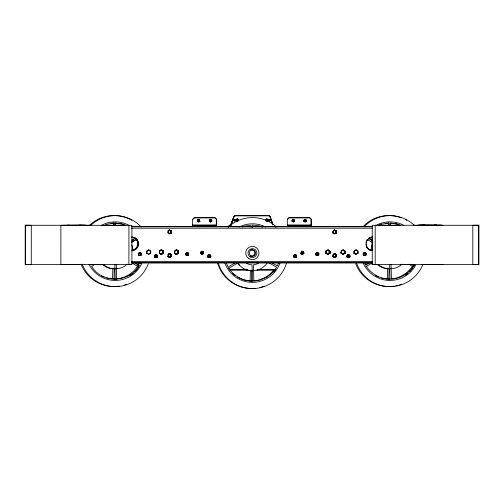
<?xml version="1.0" encoding="UTF-8"?>
<svg xmlns="http://www.w3.org/2000/svg" width="504" height="504" viewBox="0 0 504 504"><rect width="100%" height="100%" fill="white"/><g stroke="black" fill="none" stroke-linecap="round" stroke-linejoin="round"><path stroke-width="0.76" d="M26.069 264.506L25.2 264.499L25.2 225.288L29.585 225.288M25.37 264.461L25.383 225.288L31.292 225.288L31.279 264.461L25.37 264.461L82.291 264.461M128.904 264.499L128.923 225.326M275.783 227.329L275.783 226.636M112.839 268.153L112.562 279.008L106.772 278.095M113.923 225.332L113.986 223.014L111.069 223.322M113.98 279.052L114.257 268.223M115.347 225.364L115.403 223.039L121.974 224.072L125.326 225.565M250.406 270.094L250.129 280.948L244.339 280.035M251.546 280.993L251.824 270.163M387.645 268.153L387.374 279.008L381.585 278.095M388.735 225.332L388.798 223.014L385.881 223.322M388.792 279.052L389.069 268.223M390.153 225.364L390.216 223.039L396.787 224.072L400.138 225.565M140.641 253.531L140.572 254.835L140.383 253.077L140.641 253.531L139.482 252.561M140.868 253.499L140.799 254.803L140.61 253.052L140.868 253.499L139.703 252.529M141.051 254.929L140.855 253.178L141.051 254.929L139.696 255.604L138.342 254.929M141.366 253.657L140.2 252.687L138.783 253.203L138.587 254.955L139.942 255.635L141.296 254.955L141.107 253.203L139.438 252.655L138.272 253.625L139.954 252.655L141.12 253.625M150.444 252.013L150.381 253.26L150.23 251.452M146.733 253.292L147.004 250.765L146.733 253.292L148.68 254.262L150.627 253.292L150.727 251.414M156.927 255.597L156.851 256.908L156.662 255.144L156.927 255.597L155.755 254.621M156.876 255.118L157.141 256.612L155.717 257.55L157.072 256.876L157.141 255.572L155.975 254.602M157.387 255.698L156.227 254.728L154.804 255.244L154.545 256.738L155.969 257.676L157.317 256.996L157.128 255.244L155.704 254.728L154.545 255.698L154.615 256.996L156.215 257.714L157.576 257.034L157.387 255.27L155.95 254.747L154.778 255.723L154.854 257.034L155.043 255.27L156.479 254.747L157.645 255.723L157.576 257.034M162.446 250.639L162.817 252.787L160.77 254.136L162.723 253.166L162.817 251.288L162.446 250.639L161.078 250.142M163.044 251.263L162.943 253.134L162.672 250.614L163.044 251.263L161.374 249.864L160.007 250.362M159.302 253.26L161.249 254.23L163.195 253.26L163.296 251.383L161.62 249.984L160.259 250.488M163.542 251.414L163.441 253.292L163.17 250.765L160.877 249.984L161.872 250.016L163.542 251.414L163.17 250.765M169.369 230.322L170.522 230.744L170.837 232.552L169.111 233.692L170.749 232.867L170.837 231.292L169.426 230.114L168.796 230.114M170.976 232.842L170.749 230.712L170.976 232.842L169.338 233.661L171.064 232.527M171.228 232.961L170.995 230.838L171.228 232.961L169.59 233.787L167.863 232.646M171.247 230.87L171.473 232.993L171.247 230.87L169.023 230.082L169.653 230.082L171.064 231.26M170.976 256.505L170.749 254.381L170.976 256.505L169.111 257.355L170.837 256.221L170.522 254.413M167.863 256.316L169.59 257.45L171.228 256.631L170.995 254.507L169.275 253.877L170.15 253.909L171.562 255.087L171.473 256.662L171.247 254.539L169.023 253.751M174.384 253.128L175.921 254.136L177.868 253.166L177.969 251.288L177.591 250.639L176.23 250.142M178.158 251.887L178.095 253.134L177.817 250.614L178.196 251.263L176.52 249.864L175.159 250.362M174.447 253.26L176.4 254.23L178.34 253.26L178.441 251.383M174.699 253.292L174.598 251.414L176.268 250.016L178.315 250.765L178.693 251.414L177.017 250.016L174.97 250.765L174.699 253.292L176.646 254.262L178.592 253.292L178.655 252.038M187.979 253.531L187.91 254.835L187.715 253.077L187.979 253.531L186.814 252.561M188.2 253.499L188.131 254.803L187.942 253.052L188.2 253.499L187.041 252.529M185.611 254.665L187.028 255.604L188.383 254.929L188.194 253.178L186.77 252.655L185.611 253.625L185.869 253.178M188.628 254.955L188.439 253.203L187.016 252.687L185.856 253.657L185.926 254.955L187.28 255.635L188.628 254.955L188.439 253.203M199.477 220.021L199.628 221.413L199.477 220.021L198.343 219.605L197.417 220.374L197.474 221.413L198.551 221.949L199.685 221.206M202.898 253.518L202.709 251.767L202.898 253.518L201.543 254.199L202.967 253.26M203.125 253.493L202.929 251.742L203.125 253.493L201.77 254.167L200.819 253.543M203.692 252.347L202.526 251.37L201.102 251.893L200.913 253.644L202.268 254.325L203.622 253.644L203.427 251.893L201.512 251.219M211.308 220.021L211.459 221.413L211.308 220.021L210.181 219.605L209.254 220.374L209.311 221.413L210.382 221.949L211.838 221.287L210.76 221.823L209.683 221.287L209.834 219.895L209.683 221.287M211.838 221.287L211.894 220.254M210.174 255.597L210.105 256.908L209.916 255.144L210.174 255.597L209.002 254.621M210.319 256.876L210.13 255.118L210.319 256.876L208.744 257.588L207.787 256.964M210.571 256.996L210.382 255.244L210.571 256.996L209.217 257.676L207.617 256.876M210.899 255.723L209.727 254.747L208.297 255.27L208.102 257.034L209.469 257.714L210.829 257.034L210.634 255.27L208.958 254.728L207.799 255.698L209.481 254.728M294.147 220.021L294.298 221.413L294.147 220.021L293.013 219.605L292.087 220.374L292.144 221.413L293.221 221.949L294.67 221.287M295.968 255.597L295.898 256.908L295.709 255.144L295.968 255.597L294.802 254.621M296.113 256.876L295.924 255.118L296.113 256.876L294.764 257.55L296.188 256.612M295.275 254.728L293.851 255.244L293.593 256.738L295.01 257.676L296.365 256.996L296.176 255.244L294.752 254.728L293.593 255.698L293.662 256.996L295.262 257.714L296.623 257.034L296.434 255.27L294.998 254.747L293.826 255.723L293.895 257.034L294.09 255.27L295.52 254.747L296.692 255.723L296.623 257.034M303.156 252.221L303.087 253.518L302.898 251.767L303.156 252.221L301.474 251.25L303.377 251.861L303.566 253.619L303.377 251.861M303.313 253.493L303.125 251.742L303.313 253.493L301.732 254.199L300.384 253.518M303.881 252.347L302.721 251.37L301.298 251.893L301.108 253.644L302.457 254.325L303.811 253.644L303.622 251.893L301.701 251.219M306.13 221.413L305.978 220.021L304.844 219.605L303.925 220.374L303.981 221.413L305.052 221.949L306.13 221.413L305.978 220.021M318.15 253.531L318.081 254.835L317.885 253.077L318.15 253.531L316.984 252.561M318.37 253.499L318.301 254.803L318.112 253.052L318.37 253.499L317.211 252.529M318.553 254.929L318.364 253.178L318.553 254.929L317.199 255.604L315.781 254.665L316.039 253.178L317.463 252.655L318.623 253.625M318.868 253.657L318.799 254.955L317.451 255.635L316.096 254.955L316.285 253.203L317.709 252.687L318.868 253.657L316.94 252.655L315.781 253.625L315.851 254.929M329.37 251.918L329.307 253.166L329.03 250.639L327.669 250.142M329.534 253.134L329.257 250.614L329.534 253.134L327.587 254.111L329.635 252.762M329.881 251.383L329.78 253.26L329.509 250.734L329.881 251.383L328.766 250.45M330.032 253.292L330.133 251.414L328.457 250.016L327.707 250.016L326.038 251.414L326.132 253.292L328.085 254.262L330.032 253.292L329.755 250.765L327.707 250.016M335.809 232.867L335.576 230.744L335.809 232.867L334.165 233.692L335.891 232.552M332.753 232.842L334.391 233.661L336.036 232.842L336.118 231.26L334.706 230.082L334.076 230.082L336.3 230.87L336.533 232.993L334.889 233.812L333.251 232.993L333.484 230.87L335.204 230.24L336.615 231.418M336.055 230.838L336.281 232.961L336.055 230.838L333.85 230.114L334.486 230.114L335.891 231.292M335.891 254.961L335.809 256.536L335.576 254.413L333.85 253.783L334.486 253.783L335.891 254.961L335.576 254.413M335.891 256.221L334.165 257.355L336.036 256.505L336.118 254.929L334.706 253.751M336.281 256.631L336.055 254.507L336.281 256.631L335.191 257.179M336.615 255.087L335.204 253.909L333.484 254.539L333.251 256.662L334.889 257.481L336.533 256.662L336.3 254.539L334.076 253.751M344.679 253.134L344.408 250.614L344.679 253.134L342.733 254.111L341.706 253.436M344.994 252.013L344.931 253.26L344.654 250.734L342.815 250.142M341.284 253.292L341.554 250.765L341.284 253.292L343.23 254.262L345.177 253.292L345.278 251.414M349.222 255.597L349.152 256.908L348.957 255.144L349.222 255.597L348.05 254.621M349.366 256.876L349.178 255.118L349.366 256.876L347.791 257.588L346.834 256.964M346.84 256.738L348.264 257.676L349.619 256.996L349.688 255.698L348.522 254.728M346.909 256.996L348.51 257.714L349.877 257.034L349.946 255.723L348.006 254.728L346.84 255.698M357.72 250.765L357.991 253.292L357.72 250.765L355.673 250.016L353.997 251.414L354.098 253.292L356.044 254.262L357.342 253.613M365.482 253.531L365.413 254.835L365.224 253.077L365.482 253.531L364.323 252.561M365.709 253.499L365.639 254.803L365.45 253.052L365.709 253.499L364.543 252.529M365.891 254.929L365.696 253.178L365.891 254.929L364.537 255.604L363.113 254.665L363.371 253.178L364.795 252.655L365.961 253.625M161.872 250.016L159.825 250.765L159.447 252.913L161.494 254.262L162.792 253.613M170.932 233.27L169.835 233.812L168.197 232.993L168.424 230.87L170.15 230.24L171.562 231.418M170.932 256.933L169.835 257.481L168.109 256.347L168.424 254.539L170.15 253.909M185.926 254.955L186.115 253.203L187.538 252.687L188.698 253.657M197.474 221.413L197.625 220.021L199.137 219.479M197.852 221.287L198.003 219.895L197.852 221.287L198.929 221.823L200.006 221.287M209.311 221.413L209.462 220.021L210.968 219.479M237.812 220.834L238.153 219.561L237.075 218.849L234.675 220.752L234.026 220.752L237.075 218.849L238.203 219.757L237.812 220.834L236.678 221.036L234.354 219.208L233.554 220.279L234.927 220.878L237.327 218.975L238.398 219.687L238.203 220.815L237.126 221.212L235.513 220.141M292.144 221.413L292.295 220.021L293.807 219.479L294.727 220.254M292.522 221.287L292.673 219.895L292.522 221.287L293.599 221.823L294.727 221.08M303.981 221.413L304.132 220.021L305.638 219.479M304.296 221.08L304.504 219.895L304.353 221.287L305.43 221.823L304.353 221.287M325.823 252.013L325.886 253.26L326.164 250.734L327.524 250.236M326.132 253.292L326.409 250.765L328.457 250.016M333.232 230.838L333.005 232.961L333.232 230.838L334.958 230.208L336.37 231.386M333.232 254.507L333.005 256.631L333.232 254.507L334.958 253.877L336.37 255.056M340.969 252.013L341.038 253.26L341.183 251.452M347.338 255.27L347.149 257.034L347.338 255.27L348.774 254.747L349.946 255.723M358.092 251.414L356.423 250.016L354.375 250.765L353.997 252.913L356.044 254.262L358.092 252.913M366.137 254.955L364.783 255.635L363.428 254.955L363.623 253.203L365.041 252.687L366.206 253.657L364.279 252.655L363.113 253.625L363.371 253.178M170.749 232.867L170.837 232.552M170.837 256.221L170.749 256.536L170.837 254.961L169.426 253.783L168.796 253.783M162.723 253.166L162.817 252.787M177.868 253.166L177.591 250.639M344.452 253.166L344.182 250.639L344.553 251.288L343.438 250.356M141.296 254.955L141.107 253.203M150.627 253.292L150.35 250.765L148.302 250.016L146.632 251.414M178.592 253.292L178.315 250.765M203.622 253.644L203.427 251.893M210.829 257.034L210.634 255.27M303.811 253.644L303.622 251.893M336.036 232.842L335.803 230.712M336.533 232.993L336.3 230.87M336.036 256.505L335.803 254.381M336.533 256.662L336.3 254.539M345.177 253.292L344.906 250.765L342.859 250.016L341.183 251.414M349.877 257.034L349.681 255.27M157.317 256.996L157.128 255.244M163.195 253.26L162.924 250.734M171.228 256.631L170.995 254.507M178.34 253.26L178.069 250.734L176.022 249.984L177.017 250.016M188.383 254.929L188.194 253.178M203.37 253.619L203.181 251.861L201.285 251.25L202.967 252.221M296.365 256.996L296.176 255.244M349.619 256.996L349.429 255.244M230.952 225.414L234.089 216.512L235.185 215.731L269.048 215.731L270.144 216.512L268.796 215.605L234.933 215.605L233.837 216.386L230.567 225.572M230.674 225.401L233.944 216.21M230.92 225.521L234.19 216.336M140.654 262.521L140.131 263.888L138.165 262.817M278.422 263.094L277.364 265.829L272.141 262.981M139.18 263.006C134.915 273.029 124.028 279.191 113.299 279.122M270.579 220.078L269.955 220.878L266.66 218.849L269.306 220.878L270.579 220.078L269.627 219.334L267.303 221.155M154.545 255.698L154.804 255.244M293.593 255.698L293.851 255.244M315.781 253.625L316.039 253.178M326.164 250.734L325.786 251.383L326.901 250.45M138.587 254.955L138.783 253.203M168.197 232.993L168.424 230.87M154.778 255.723L155.043 255.27M163.542 252.913L161.494 254.262L159.548 253.292L159.825 250.765M168.197 256.662L168.424 254.539M174.598 251.414L174.97 250.765M197.417 220.374L197.625 220.021M185.856 253.657L186.115 253.203M209.254 220.374L209.462 220.021M200.913 253.644L201.102 251.893M208.102 257.034L208.297 255.27M292.087 220.374L292.295 220.021M303.925 220.374L304.132 220.021M293.826 255.723L294.09 255.27M301.108 253.644L301.298 251.893M316.096 254.955L316.285 253.203M333.251 232.993L333.484 230.87M326.038 251.414L326.409 250.765M333.251 256.662L333.484 254.539M353.997 251.414L354.375 250.765M363.428 254.955L363.623 253.203M238.203 220.815L238.348 219.486M414.666 264.581C409.903 272.916 401.071 278.655 391.425 279.134L391.06 264.317M237.126 221.212L238.405 220.475M274.163 269.35C269.029 276.942 259.894 281.024 250.866 281.062M193.007 219.19L194.487 217.709L215.202 217.709L216.676 219.19L216.695 226.586L216.676 224.986M287.677 219.19L289.157 217.709L309.865 217.709L311.346 219.19L311.365 226.586L311.346 224.986M237.176 221.143L235.966 220.078L234.278 220.878L233.654 220.078L233.806 220.406L234.599 219.334L235.759 220.267L237.321 218.975L238.398 219.687M138.518 253.657L140.2 252.687M167.863 231.386L168.802 230.599M168.109 231.418L169.52 230.24M154.293 255.572L155.459 254.602M159.447 251.414L161.123 250.016M197.795 220.254L198.721 219.479M167.863 255.056L168.802 254.268M209.626 220.254L210.552 219.479L211.686 219.895M168.109 255.087L169.52 253.909M200.598 252.315L201.757 251.345L202.526 251.37M200.844 252.347L202.009 251.37M208.032 255.723L209.204 254.747M292.465 220.254L293.391 219.479M304.296 220.254L305.222 219.479L306.356 219.895M293.341 255.572L294.5 254.602M301.033 252.347L302.198 251.37M332.917 231.386L334.328 230.208L335.204 230.24M333.169 231.418L334.574 230.24M316.027 253.657L317.709 252.687M332.917 255.056L334.328 253.877L335.204 253.909M333.169 255.087L334.574 253.909M347.08 255.723L348.251 254.747M363.359 253.657L365.041 252.687M234.089 216.512L235.185 215.731M267.076 277.068L272.79 272.456L276.664 267.126L268.506 262.691M266.906 218.975L265.778 219.883L266.169 220.96L265.829 219.687L266.906 218.975L268.468 220.267L269.627 219.334L270.428 220.406M233.837 216.386L234.933 215.605L268.991 215.643L269.892 216.386L272.771 224.551M267.107 221.212L268.267 220.078M171.316 232.646L169.59 233.787L168.493 233.239M171.562 232.678L169.835 233.812L168.109 232.678M139.696 255.194L140.641 254.57M139.444 255.478L140.868 254.545M141.12 254.665L139.696 255.604L138.272 254.665M141.366 254.696L139.942 255.635L138.518 254.696M150.727 252.913L148.68 254.262L146.632 252.913M200.056 221.08L198.929 221.823L197.795 221.08M155.49 257.588L156.92 256.649M159.466 253.096L160.996 254.111L163.044 252.762M155.969 257.676L157.393 256.738M163.296 252.882L161.249 254.23L159.711 253.222M211.516 221.206L210.382 221.949L209.254 221.206M157.645 256.769L156.215 257.714L154.778 256.769M169.338 257.33L171.064 256.19M171.316 256.316L169.59 257.45L167.952 256.631M171.562 256.347L169.835 257.481L168.109 256.347M175.921 254.136L177.969 252.787M178.196 252.762L176.148 254.111L177.446 253.462M178.447 252.882L176.4 254.23L174.611 253.096M178.693 252.913L176.646 254.262L174.598 252.913M187.028 255.194L187.973 254.57M186.782 255.478L188.2 254.545M187.028 255.604L188.452 254.665M188.698 254.696L187.28 255.635L185.856 254.696M201.77 254.167L203.194 253.228M202.022 254.293L203.446 253.355M203.692 253.386L202.268 254.325L200.844 253.386M208.744 257.588L210.174 256.649M210.388 256.612L208.971 257.55L208.02 256.927M210.641 256.738L209.217 257.676L207.793 256.738M210.899 256.769L209.469 257.714L208.032 256.769M294.355 221.206L293.221 221.949L292.087 221.206M306.186 221.206L305.052 221.949L303.925 221.206M294.538 257.588L295.968 256.649M295.016 257.676L296.434 256.738M296.692 256.769L295.262 257.714L293.826 256.769M303.156 253.26L301.732 254.199L300.787 253.575M303.383 253.228L301.959 254.167L300.535 253.228M300.611 253.493L302.211 254.293L303.635 253.355M303.881 253.386L302.457 254.325L301.033 253.386M336.118 232.527L334.391 233.661L332.671 232.527M332.917 232.646L334.643 233.787L336.37 232.646M336.615 232.678L334.889 233.812L333.169 232.678M317.199 255.194L318.15 254.57M316.953 255.478L318.37 254.545M318.623 254.665L317.199 255.604L315.781 254.665M329.408 252.787L327.361 254.136L326.063 253.487M329.881 252.882L327.833 254.23L326.29 253.462M330.133 252.913L328.085 254.262L326.038 252.913M336.118 256.19L334.391 257.33L332.753 256.505M336.37 256.316L334.643 257.45L332.671 256.19M336.615 256.347L334.889 257.481L333.169 256.347M344.553 252.787L342.506 254.136L343.804 253.487M342.733 254.111L344.78 252.762M345.032 252.882L342.985 254.23L341.687 253.581M345.278 252.913L343.23 254.262L341.183 252.913M347.785 257.588L349.222 256.649M348.012 257.55L349.436 256.612M348.264 257.676L349.688 256.738M349.946 256.769L348.51 257.714L347.08 256.769M364.531 255.194L365.482 254.57M364.285 255.478L365.709 254.545M365.961 254.665L364.537 255.604L363.113 254.665M90.896 265.136L92.15 264.367M131.695 240.181L135.5 237.85M94.966 264.373L91.659 266.402C101.953 283.689 130.019 282.983 139.419 265.186L134.889 262.723M131.525 242.014L136.307 239.091M235.053 262.849L228.129 267.076L226.346 263.063M228.904 268.336L238.165 262.672M369.476 262.83L365.696 265.136L364.808 263.132M366.471 266.402L372.424 262.754L131.519 262.792M132.432 240.162L133.73 239.463M131.475 242.374L136.924 239.406M365.224 264.707L368.651 262.842M160.996 254.111L162.294 253.462M334.643 233.787L335.733 233.239M328.658 253.487L327.361 254.136L326.334 253.462M329.131 253.581L327.833 254.23L325.786 252.882M344.282 253.581L342.985 254.23L340.937 252.882M103.855 225.691L107.213 224.198L114.452 223.058M242.443 227.033L244.453 226.138L251.023 225.105L251.08 227.43M378.668 225.691L382.019 224.198L388.59 223.165M267.082 277.068L260.373 280.048L253.858 281.075L253.462 264.789L255.484 264.524L258.338 263.34M379.499 224.759L381.553 223.971M167.927 230.712L169.653 230.082M168.178 230.838L169.905 230.208L171.31 231.386M147.691 250.519L149.052 250.016L150.167 250.948M236.874 221.086L237.951 220.689M175.405 250.488L176.772 249.984L177.887 250.916M167.927 254.381L169.653 253.751L171.064 254.929M168.178 254.507L169.905 253.877L171.31 255.056M342.241 250.519L343.602 250.016L344.717 250.948M388.111 279.122C398.198 279.191 408.095 273.823 413.104 265.016L411.781 264.203M84.584 225.187L62.143 225.351L86.064 225.187M428.293 264.468L441.554 264.386M474.352 225.288L478.8 225.326L478.8 264.499L477.937 264.506M234.99 215.769L269.048 215.731M477.943 225.288L478.8 225.326M474.352 264.461L478.8 264.499M230.095 269.747L247.344 269.716M257.538 269.697L274.787 269.665M229.559 269.873L247.596 269.842M257.002 269.823L275.82 269.785M198.343 219.605L199.685 220.374M210.181 219.605L211.516 220.374M293.013 219.605L294.355 220.374M304.844 219.605L306.186 220.374M234.278 220.878L234.927 220.878M269.306 220.878L269.955 220.878M192.635 225.112L216.304 225.112M287.305 225.112L310.974 225.112M417.936 225.061L441.857 225.225L419.416 225.061M422.339 225.061L424.847 225.061M434.202 225.061L436.628 225.061M67.24 225.187L69.798 225.187M79.021 225.187L81.661 225.187M192.635 225.231L216.304 225.231M287.305 225.231L310.974 225.231M90.348 225.288L25.383 225.288M105.128 225.288L124.022 225.288M478.579 225.288L372.236 225.288L372.254 264.461L478.598 264.461L478.579 225.288L472.664 225.288M379.733 225.326L399.389 225.313M413.362 225.307L443.079 225.288M139.236 226.51L192.919 226.51M216.499 226.51L228.199 226.51L228.199 227.203M287.23 226.51L275.531 226.592M310.81 226.51L365.835 226.51M139.217 226.535L192.686 226.535M216.266 226.535L228.841 226.535M275.216 226.535L287.79 226.535M310.867 226.605L365.041 226.636M132.098 226.661L372.626 226.661M131.519 226.743L372.424 226.743M131.519 228.192L372.424 228.192M169.275 230.208L170.15 230.24M148.302 250.016L149.052 250.016M342.859 250.016L343.602 250.016M355.673 250.016L356.423 250.016M301.953 251.345L302.721 251.37M155.95 254.747L156.479 254.747M132.13 262.874L372.595 262.874M29.585 264.461L25.2 264.499M90.166 264.461L91.741 264.461M94.103 264.461L103.616 264.461M126.239 264.461L131.702 264.461M378.334 264.499L372.097 264.506L372.097 262.937M400.863 264.487L410.325 264.48M421.98 264.474L443.098 264.461M472.683 264.461L478.598 264.461M26.069 225.326L25.2 225.326M131.519 261.4L372.424 261.595M229.729 269.665L246.979 269.697M257.172 269.716L275.203 269.753M229.982 269.791L247.231 269.823M257.424 269.842L274.674 269.873M62.143 264.506L75.713 264.587M387.639 268.594L384.873 268.336A17.753 17.753 0 0 1 377.326 264.55M250.393 270.535L247.628 270.276A17.753 17.753 0 0 1 245.404 269.608M112.827 268.594L110.061 268.336A17.753 17.753 0 0 1 102.514 264.55M114.244 268.726L114.679 268.764A17.753 17.753 0 0 0 116.985 268.531M265.778 220.689L266.855 221.086L268.223 220.141L266.805 221.017L265.583 220.349M400.674 225.408L396.56 223.833L390.008 223.133L390.065 225.458M262.42 227.083L258.993 225.767L252.441 225.074L252.498 227.398M125.861 225.408L121.748 223.833L115.195 223.133L115.252 225.458M246.506 263.34L249.36 264.524L252.044 264.877L252.447 281.119C242.771 281.137 233.629 275.864 228.438 267.756M375.499 275.6L378.851 277.087M237.586 277.238L243.615 279.922M101.354 275.896L104.038 277.087M353.852 253.26L355.15 253.909M368.323 238.531L372.853 240.994M366.988 239.488L372.872 242.689M412.87 264.449L414.231 265.186M234.354 219.208L235.966 220.078M369.123 238.115L372.595 240.232M409.021 264.253L412.329 266.276M134.99 262.993L138.291 265.016M131.802 262.779L137.516 266.276M363.359 254.696L364.783 255.635L366.206 254.696L365.948 253.203M354.262 253.222L355.289 253.896M354.016 253.096L355.036 253.77M292.465 221.08L293.599 221.823M316.027 254.696L317.451 255.635L318.868 254.696L318.61 253.203M315.529 254.545L316.474 255.169M302.211 254.293L300.856 253.619M209.632 221.08L210.76 221.823M197.417 221.206L198.551 221.949M154.293 256.612L155.245 257.235M232.35 273.25L235.198 275.556M343.917 250.45L345.032 251.383L344.654 250.734M343.665 250.331L344.78 251.263M348.277 254.602L349.436 255.572M328.52 250.331L329.635 251.263M328.293 250.356L329.408 251.288L329.03 250.639M302.469 251.345L303.635 252.315M302.224 251.219L303.383 252.189M295.023 254.602L296.434 255.698M209.229 254.602L210.641 255.698M202.28 251.345L203.44 252.315L203.181 251.861M202.028 251.219L203.194 252.189M187.293 252.655L188.452 253.625M176.854 250.356L177.969 251.288M161.702 250.356L162.817 251.288M366.005 265.822C371.202 273.918 380.337 279.197 390.014 279.178L389.642 264.417M239.413 265.167L237.806 262.899L239.406 265.167A17.753 17.753 0 0 0 251.761 270.831L256.372 270.396A17.753 17.753 0 0 0 267.454 262.534M269.892 216.386L272.809 224.689M296.434 255.27L296.692 255.723M171.247 254.539L171.562 255.087M270.037 216.336L273.061 224.816M388.584 223.165L388.647 225.49M116.254 264.317L116.619 279.134M113.772 223.165L113.835 225.49M114.836 264.417L115.202 279.178M372.084 237.082L372.084 240.213M372.084 241.781L372.091 246.481M478.756 225.288L478.737 264.461M472.815 225.288L472.821 264.461M375.19 225.288L375.19 264.461M310.974 226.706L310.974 219.309L309.494 217.835L288.786 217.835L287.305 219.309L287.305 226.706M309.494 225.231L309.494 226.706M288.786 225.231L288.786 226.706M216.304 226.706L216.304 219.309L214.824 217.835L194.116 217.835L192.635 219.309L192.635 226.706M214.824 225.231L214.824 226.706M194.116 225.231L194.116 226.706M250.753 249.889A3.181 3.181 0 0 1 254.759 252.97A3.181 3.181 0 0 1 250.753 256.045M264.329 286.102A35.501 35.501 0 0 1 259.894 287.482M255.32 288.269A35.501 35.501 0 0 1 217.463 262.786M227.688 226.706A35.501 35.501 0 0 1 230.687 224.261M236.697 220.733A35.501 35.501 0 0 1 238.115 220.116M275.285 270.157A29.282 29.282 0 0 1 273.855 271.971M126.762 284.161A35.501 35.501 0 0 1 124.576 284.924M119.278 286.14A35.501 35.501 0 0 1 81.163 264.493M89.555 225.294A35.501 35.501 0 0 1 128.425 218.585M129.125 218.906A35.501 35.501 0 0 1 131.872 220.343M138.991 266.307A29.282 29.282 0 0 1 134.726 271.719M133.05 273.275A29.282 29.282 0 0 1 129.975 275.575M132.079 237.107A6.659 6.659 0 0 1 132.079 250.349M372.33 250.381A6.659 6.659 0 0 1 366.566 247.054M369.004 237.964A6.659 6.659 0 0 1 372.33 237.069M371.095 250.148A17.753 17.753 0 0 1 372.469 244.131M401.575 284.161A35.501 35.501 0 0 1 399.389 284.924M397.895 285.352A35.501 35.501 0 0 1 395.615 285.875M394.09 286.14A35.501 35.501 0 0 1 355.692 263.775M363.258 226.391A35.501 35.501 0 0 1 401.096 217.715M405.317 219.593A35.501 35.501 0 0 1 406.678 220.343M414.565 264.984A29.282 29.282 0 0 1 413.803 266.307M412.971 267.586A29.282 29.282 0 0 1 409.538 271.719M407.862 273.275A29.282 29.282 0 0 1 405.424 275.146M136.124 239.306A6.659 6.659 0 0 1 132.552 250.268M131.853 237.132A6.659 6.659 0 0 1 134.499 237.989M371.423 250.381A6.659 6.659 0 0 1 368.777 249.524M286.53 262.912A35.501 35.501 0 0 1 218.371 263.151M228.344 226.995A35.501 35.501 0 0 1 276.305 226.832M280.01 262.886A29.282 29.282 0 0 1 224.803 262.836M239.135 226.995A29.282 29.282 0 0 1 265.734 227.014M402.053 264.165A17.753 17.753 0 0 1 393.933 268.462L389.321 268.89A17.753 17.753 0 0 1 378.069 264.31M372.242 250.488A17.753 17.753 0 0 1 372.632 247.414M422.825 264.613A35.501 35.501 0 0 1 356.404 262.691M354.564 253.613A35.501 35.501 0 0 1 354.482 250.501M364.247 226.693A35.501 35.501 0 0 1 414.433 225.42M415.706 265.148A29.282 29.282 0 0 1 363.226 263.044M376.022 225.414A29.282 29.282 0 0 1 403.975 225.433M372.582 250.507A6.659 6.659 0 0 1 365.961 244.534M365.961 243.174A6.659 6.659 0 0 1 367.63 239.406M369.256 238.09A6.659 6.659 0 0 1 372.582 237.195M131.651 237.195A6.659 6.659 0 0 1 138.298 243.514A6.659 6.659 0 0 1 132.332 250.475M127.247 264.165A17.753 17.753 0 0 1 119.127 268.462L114.509 268.89A17.753 17.753 0 0 1 103.263 264.31M131.821 244.976A17.753 17.753 0 0 1 132.93 251.049M148.302 263.901A35.501 35.501 0 0 1 82.133 264.146M90.537 225.59A35.501 35.501 0 0 1 141.265 227.083M150.671 251.03A35.501 35.501 0 0 1 150.602 253.361M141.907 263.088A29.282 29.282 0 0 1 89.076 264.43M101.216 225.414A29.282 29.282 0 0 1 129.163 225.433M372.828 250.538A6.659 6.659 0 0 1 366.175 243.879A6.659 6.659 0 0 1 372.828 237.227M131.897 237.227A6.659 6.659 0 0 1 138.556 243.879A6.659 6.659 0 0 1 131.897 250.538M60.877 225.288L60.864 264.461L131.909 264.506L131.922 225.332L60.877 225.288M270.327 219.952L269.054 220.752L269.703 220.752L270.327 219.952M250.204 256.933A4.435 4.435 0 0 0 256.857 253.09A4.435 4.435 0 0 0 250.204 249.247A4.435 4.435 0 0 0 250.204 256.933M250.834 255.849A3.181 3.181 0 0 0 255.61 253.09A3.181 3.181 0 0 0 250.834 250.337A3.181 3.181 0 0 0 250.834 255.849M249.033 258.76A6.659 6.659 0 0 0 259.018 252.995A6.659 6.659 0 0 0 249.033 247.231A6.659 6.659 0 0 0 249.033 258.76"/></g></svg>
